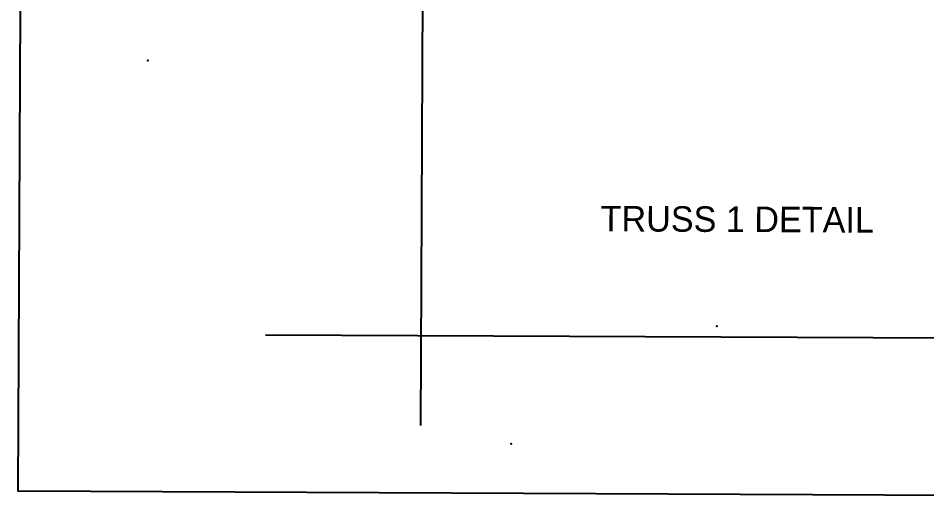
# Model space of a CAD drawing. Extents: x 60675 to 406257, y -6788 to 756297.
# Drawn here: x 393711.1 to 394066.9, y 754977 to 755165.6 of the extents above; entities that cross this region are included whole.
import ezdxf

# ---------------------------------------------------------------- set-up
doc = ezdxf.new("R2010")
doc.units = 0
doc.layers.get('0').update_dxf_attribs({"linetype": 'CONTINUOUS'})
doc.layers.add('POINTS', color=7, linetype='CONTINUOUS')
doc.layers.add('RHS', color=7, linetype='CONTINUOUS', lineweight=25, true_color=0x3dad99)

msp = doc.modelspace()

# ---------------------------------------------------------------- linework, layer by layer
at = {"color": 252}
for p, q in [((393869.67137, 755230.4647), (393868.61721, 755006.11046)), ((394403.77089, 755038.70008), (393807.93031, 755041.49972))]:
    msp.add_line(p, q, dxfattribs=at)
msp.add_lwpolyline([(393713.26085, 755438.69789), (394448.42134, 755435.24363), (394446.26812, 754976.97917), (393711.10763, 754980.43343)], close=True)
at = {"layer": 'POINTS', "linetype": 'Continuous'}
for p in [(393761.93475, 755149.0328, 12975.55), (393984.70856, 755045.03493, 12943.98), (393904.15097, 754998.91292, 12951.87)]:
    msp.add_point(p, dxfattribs=at)

# ---------------------------------------------------------------- texts
at = {"layer": 'RHS', "insert": (393939.23424, 755092.12156), "char_height": 10, "width": 428.3717958, "attachment_point": 1, "rotation": 359.730789}
msp.add_mtext('TRUSS 1 DETAIL', dxfattribs=at)

doc.saveas('drawing.dxf')
